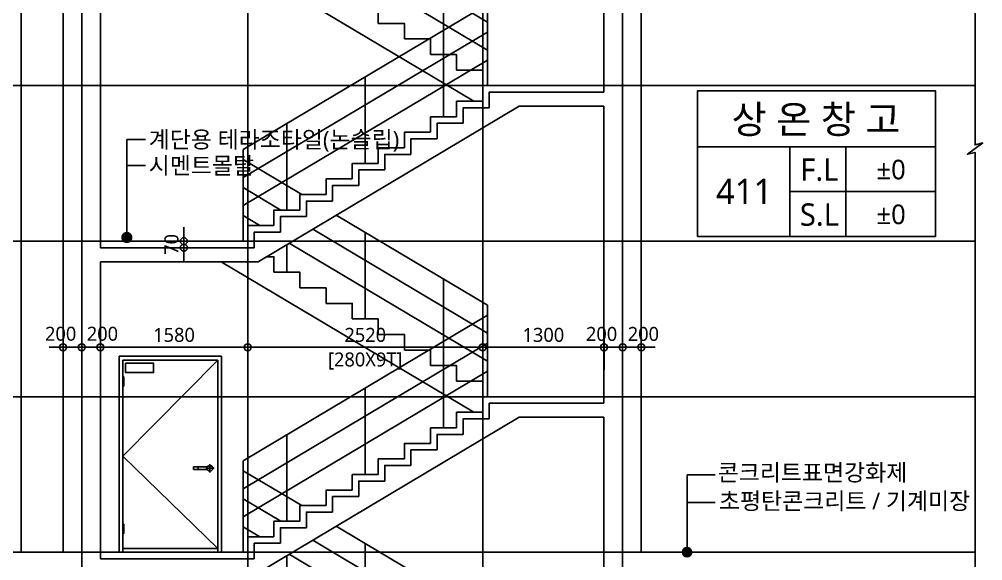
# Model space of a CAD drawing. Header units: millimetres. Extents: x -27671 to 122165, y 825 to 42056.
# Drawn here: x 100346 to 110677, y 15640 to 21441 of the extents above; entities that cross this region are included whole.
import ezdxf
from ezdxf.enums import TextEntityAlignment as Align

# ---------------------------------------------------------------- set-up
doc = ezdxf.new("R2010")
doc.units = ezdxf.units.MM
doc.header["$LTSCALE"] = 100
doc.header["$MEASUREMENT"] = 0
doc.header["$PDSIZE"] = -10
doc.linetypes.add('-HID', pattern=[2.5, 1.5, -1])
doc.linetypes.add('CEN', pattern=[62, 60, -1, 0, -1])
doc.layers.get('0').update_dxf_attribs({"linetype": 'CONTINUOUS'})
doc.layers.get('Defpoints').update_dxf_attribs({"color": 171, "linetype": 'CONTINUOUS'})
for name, color, linetype in [('CEN(ST)', 1, 'CEN'), ('center(창호)', 1, 'CEN'), ('CON', 2, 'CONTINUOUS'), ('DOOR', 4, 'CONTINUOUS'), ('DOOR-ELE', 252, 'CONTINUOUS'), ('ELE-6', 8, 'CONTINUOUS'), ('FIN-1', 6, 'CONTINUOUS'), ('HAN', 9, 'CONTINUOUS'), ('LED', 7, 'CONTINUOUS'), ('NDIM', 7, 'CONTINUOUS'), ('OPEN', 1, '-HID'), ('SYM', 7, 'CONTINUOUS'), ('TEXT(MIN)', 7, 'CONTINUOUS'), ('TEXT(실명)', 3, 'CONTINUOUS'), ('TEXT-기입', 6, 'CONTINUOUS'), ('TITLE', 7, 'CONTINUOUS'), ('WIPEOUT', 7, 'CONTINUOUS')]:
    doc.layers.add(name, color=color, linetype=linetype)
doc.styles.add('CGS', font='cgse', dxfattribs={"bigfont": 'cgs'})
doc.styles.add('나눔바른고딕', font='NanumBarunGothic.ttf')
doc.dimstyles.new('NDIM 1200', dxfattribs={"dimscale": 75, "dimtxt": 3, "dimasz": 1, "dimexe": 2, "dimexo": 2, "dimgap": 1, "dimtad": 1, "dimdec": 0, "dimdsep": 46, "dimtxsty": 'CGS', "dimblk": 'DOT0', "dimcen": 1, "dimdle": 8, "dimclrd": 256, "dimclre": 256, "dimclrt": 256, "dimadec": 0, "dimazin": 0, "dimtfac": 1, "dimtdec": 0, "dimtix": 1, "dimtmove": 2, "dimatfit": 3, "dimldrblk": 'DOT0', "dimfxl": 1, "dimtolj": 1, "dimtzin": 0, "dimlwd": -1, "dimlwe": -1, "dimarcsym": 0})

# ---------------------------------------------------------------- blocks, each defined once
blk = doc.blocks.new('A$Cf4a16f9c')
blk.add_wipeout([(0, 0), (1100, 0), (1100, 2100), (0, 2100)]).dxf.layer = 'WIPEOUT'
at = {"layer": 'center(창호)'}
for p, q in [((125, 945), (125, 855)), ((80, 900), (170, 900))]:
    blk.add_line(p, q, dxfattribs=at)
at = {"layer": 'DOOR', "ltscale": 1000}
for p, q in [((0, 2100), (0, 0)), ((1100, 2100), (0, 2100)), ((1100, 2100), (1100, 0)), ((40, 2060), (40, 0)), ((1060, 2060), (40, 2060)), ((1060, 2060), (1060, 0)), ((0, 0), (1100, 0)), ((40, 40), (1060, 40))]:
    blk.add_line(p, q, dxfattribs=at)
blk.add_circle((125, 900), 30, dxfattribs=at)
at = {"layer": 'DOOR-ELE', "ltscale": 1000}
for p, q in [((151, 915), (300, 915)), ((151, 885), (300, 885)), ((250, 915), (250, 885)), ((300, 915), (300, 885))]:
    blk.add_line(p, q, dxfattribs=at)
for points in [[(1030, 2025), (730, 2025), (730, 1925), (1030, 1925)], [(1060, 1780), (1050, 1780), (1050, 1880), (1060, 1880)], [(1060, 200), (1050, 200), (1050, 300), (1060, 300)]]:
    blk.add_lwpolyline(points, close=True, dxfattribs=at)
at = {"layer": 'OPEN', "ltscale": 700}
for p, q in [((40, 2060), (1060, 1030)), ((1060, 1030), (40, 40))]:
    blk.add_line(p, q, dxfattribs=at)
blk = doc.blocks.new('A$C7D425C14')
at = {"layer": 'CON', "ltscale": 10000}
for points in [[(2870, 8263), (2590, 8263), (2590, 8097)], [(2870, 8263), (3820, 8263)], [(3820, 8113), (2911, 8113), (111, 6447), (-1580, 6447)], [(2590, 8097), (2310, 8097), (2310, 7930)], [(2310, 7930), (2030, 7930), (2030, 7763)], [(2030, 7763), (1750, 7763), (1750, 7597)], [(1750, 7597), (1470, 7597), (1470, 7430)], [(1470, 7430), (1190, 7430), (1190, 7263)], [(1190, 7263), (910, 7263), (910, 7097)], [(910, 7097), (630, 7097), (630, 6930)], [(630, 6930), (350, 6930), (350, 6763)], [(350, 6763), (70, 6763), (70, 6597)], [(70, 6597), (-1580, 6597)], [(2870, 4930), (2590, 4930), (2590, 4763)], [(2870, 4930), (3820, 4930)], [(3820, 4780), (2911, 4780), (111, 3113), (-1580, 3113)], [(2590, 4763), (2310, 4763), (2310, 4597)], [(2310, 4597), (2030, 4597), (2030, 4430)], [(2030, 4430), (1750, 4430), (1750, 4263)], [(1750, 4263), (1470, 4263), (1470, 4097)], [(1470, 4097), (1190, 4097), (1190, 3930)], [(1190, 3930), (910, 3930), (910, 3763)], [(910, 3763), (630, 3763), (630, 3597)], [(630, 3597), (350, 3597), (350, 3430)], [(350, 3430), (70, 3430), (70, 3263)], [(70, 3263), (-1580, 3263)], [(2870, 1597), (2590, 1597), (2590, 1430)], [(2870, 1597), (3820, 1597)], [(3820, 1447), (2911, 1447), (111, -220), (-1580, -220)], [(2590, 1430), (2310, 1430), (2310, 1263)], [(2310, 1263), (2030, 1263), (2030, 1097)], [(2030, 1097), (1750, 1097), (1750, 930)], [(1750, 930), (1470, 930), (1470, 763)], [(1470, 763), (1190, 763), (1190, 597)], [(1190, 597), (910, 597), (910, 430)], [(910, 430), (630, 430), (630, 263)], [(630, 263), (350, 263), (350, 97)], [(350, 97), (70, 97), (70, -70)], [(70, -70), (-1580, -70)]]:
    blk.add_lwpolyline(points, dxfattribs=at)
at = {"layer": 'ELE-6', "ltscale": 10000}
for points in [[(-280, 10000), (0, 10000), (0, 9833)], [(0, 9833), (280, 9833), (280, 9667)], [(2426, 8167), (-284, 9780)], [(280, 9667), (560, 9667), (560, 9500)], [(560, 9500), (840, 9500), (840, 9333)], [(840, 9333), (1120, 9333), (1120, 9167)], [(1120, 9167), (1400, 9167), (1400, 9000)], [(1400, 9000), (1680, 9000), (1680, 8833)], [(1680, 8833), (1960, 8833), (1960, 8667)], [(1960, 8667), (2240, 8667), (2240, 8500)], [(2240, 8500), (2520, 8500), (2520, 8333)], [(2426, 4833), (-284, 6447)], [(201, 6500), (280, 6500), (280, 6333)], [(280, 6333), (560, 6333), (560, 6167)], [(560, 6167), (840, 6167), (840, 6000)], [(840, 6000), (1120, 6000), (1120, 5833)], [(1120, 5833), (1400, 5833), (1400, 5667)], [(1400, 5667), (1680, 5667), (1680, 5500)], [(1680, 5500), (1960, 5500), (1960, 5333)], [(1960, 5333), (2240, 5333), (2240, 5167)], [(2240, 5167), (2520, 5167), (2520, 5000)], [(2426, 1500), (-284, 3113)], [(201, 3167), (280, 3167), (280, 3000)], [(280, 3000), (560, 3000), (560, 2833)], [(560, 2833), (840, 2833), (840, 2667)], [(840, 2667), (1120, 2667), (1120, 2500)], [(1120, 2500), (1400, 2500), (1400, 2333)], [(1400, 2333), (1680, 2333), (1680, 2167)], [(1680, 2167), (1960, 2167), (1960, 2000)], [(1960, 2000), (2240, 2000), (2240, 1833)], [(2240, 1833), (2520, 1833), (2520, 1667)]]:
    blk.add_lwpolyline(points, dxfattribs=at)
at = {"layer": 'FIN-1', "ltscale": 10000}
for points in [[(2800, 8333), (2520, 8333), (2520, 8167)], [(2800, 8333), (3820, 8333)], [(2520, 8167), (2240, 8167), (2240, 8000)], [(2240, 8000), (1960, 8000), (1960, 7833)], [(1960, 7833), (1680, 7833), (1680, 7667)], [(1680, 7667), (1400, 7667), (1400, 7500)], [(1400, 7500), (1120, 7500), (1120, 7333)], [(1120, 7333), (840, 7333), (840, 7167)], [(840, 7167), (560, 7167), (560, 7000)], [(560, 7000), (280, 7000), (280, 6833)], [(280, 6833), (0, 6833), (0, 6667)], [(0, 6667), (-1580, 6667)], [(2800, 5000), (2520, 5000), (2520, 4833)], [(2800, 5000), (3820, 5000)], [(2520, 4833), (2240, 4833), (2240, 4667)], [(2240, 4667), (1960, 4667), (1960, 4500)], [(1960, 4500), (1680, 4500), (1680, 4333)], [(1680, 4333), (1400, 4333), (1400, 4167)], [(1400, 4167), (1120, 4167), (1120, 4000)], [(1120, 4000), (840, 4000), (840, 3833)], [(840, 3833), (560, 3833), (560, 3667)], [(560, 3667), (280, 3667), (280, 3500)], [(280, 3500), (0, 3500), (0, 3333)], [(0, 3333), (-1580, 3333)], [(2800, 1667), (2520, 1667), (2520, 1500)], [(2800, 1667), (3820, 1667)], [(2520, 1500), (2240, 1500), (2240, 1333)], [(2240, 1333), (1960, 1333), (1960, 1167)], [(1960, 1167), (1680, 1167), (1680, 1000)], [(1680, 1000), (1400, 1000), (1400, 833)], [(1400, 833), (1120, 833), (1120, 667)], [(1120, 667), (840, 667), (840, 500)], [(840, 500), (560, 500), (560, 333)], [(560, 333), (280, 333), (280, 167)], [(280, 167), (0, 167), (0, 0)], [(0, 0), (-1580, 0)]]:
    blk.add_lwpolyline(points, dxfattribs=at)
at = {"layer": 'HAN', "ltscale": 10000}
for p, q in [((-50, 10000), (-50, 10874)), ((579, 10500), (-50, 10874)), ((355, 10333), (-50, 10574)), ((420, 10333), (420, 10594)), ((131, 10167), (-50, 10274)), ((2570, 9315), (950, 10279)), ((2570, 9015), (698, 10129)), ((1260, 9167), (1260, 10094)), ((420, 9667), (420, 9964)), ((2570, 8715), (446, 9979)), ((2100, 8667), (2100, 9594)), ((2570, 8333), (2570, 9315)), ((-50, 7680), (2570, 9120)), ((-50, 7380), (2570, 8820)), ((2100, 8000), (2100, 8862)), ((-50, 7080), (2570, 8520)), ((1260, 7500), (1260, 8400)), ((420, 7000), (420, 7938)), ((-50, 6667), (-50, 7680)), ((579, 7167), (-50, 7541)), ((355, 7000), (-50, 7241)), ((420, 7000), (420, 7261)), ((131, 6833), (-50, 6941)), ((2570, 5981), (950, 6946)), ((2570, 5681), (698, 6796)), ((1260, 5833), (1260, 6761)), ((420, 6333), (420, 6630)), ((2570, 5381), (446, 6646)), ((2100, 5333), (2100, 6261)), ((2570, 5000), (2570, 5981)), ((-50, 4315), (2570, 5874)), ((2100, 4667), (2100, 5594)), ((-50, 4015), (2570, 5574)), ((-50, 3715), (2570, 5274)), ((1260, 4167), (1260, 5094)), ((420, 3667), (420, 4594)), ((-50, 3333), (-50, 4315)), ((579, 3833), (-50, 4208)), ((420, 3667), (420, 3928)), ((355, 3667), (-50, 3908)), ((131, 3500), (-50, 3608)), ((2570, 2648), (950, 3612)), ((2570, 2348), (698, 3462)), ((1260, 2500), (1260, 3428)), ((2570, 2048), (446, 3312)), ((420, 3000), (420, 3297)), ((2100, 2000), (2100, 2928)), ((2570, 1667), (2570, 2648)), ((-50, 981), (2570, 2541)), ((-50, 681), (2570, 2241)), ((2100, 1333), (2100, 2261)), ((-50, 381), (2570, 1941)), ((1260, 833), (1260, 1761)), ((420, 333), (420, 1261)), ((-50, 981), (-50, 0))]:
    blk.add_line(p, q, dxfattribs=at)
blk = doc.blocks.new('DOT0')
blk.add_line((-3, 0), (3, 0))
at = {"color": 6}
blk.add_circle((0, 0), 0.75, dxfattribs=at)
blk = doc.blocks.new('*D250')
at = {"layer": 'Defpoints', "color": 0, "ltscale": 0.4, "transparency": 16777216}
for p in [(100816, 17927), (100816, 17585), (101016, 17585)]:
    blk.add_point(p, dxfattribs=at)
at = {"layer": 'NDIM', "ltscale": 0.4, "transparency": 16777216}
for p, q in [((100816, 17685), (100816, 18027)), ((101016, 17685), (101016, 18027)), ((100966, 17927), (100866, 17927))]:
    blk.add_line(p, q, dxfattribs=at)
at = {"layer": 'NDIM', "ltscale": 0.4, "transparency": 16777216, "xscale": 50, "yscale": 50, "zscale": 50, "rotation": 180}
blk.add_blockref('DOT0', (100816, 17927), dxfattribs=at)
at = {"layer": 'NDIM', "ltscale": 0.4, "transparency": 16777216, "xscale": 50, "yscale": 50, "zscale": 50}
blk.add_blockref('DOT0', (101016, 17927), dxfattribs=at)
at = {"layer": 'NDIM', "ltscale": 0.4, "transparency": 16777216, "insert": (100790, 18071), "char_height": 150, "attachment_point": 5, "style": '나눔바른고딕'}
blk.add_mtext('\\A1;200', dxfattribs=at)
blk = doc.blocks.new('*D251')
at = {"layer": 'Defpoints', "color": 0, "ltscale": 0.4, "transparency": 16777216}
for p in [(101216, 17927), (101016, 17585), (101216, 17585)]:
    blk.add_point(p, dxfattribs=at)
at = {"layer": 'NDIM', "ltscale": 0.4, "transparency": 16777216}
for p, q in [((101016, 17685), (101016, 18027)), ((101216, 17685), (101216, 18027)), ((101066, 17927), (101166, 17927))]:
    blk.add_line(p, q, dxfattribs=at)
at = {"layer": 'NDIM', "ltscale": 0.4, "transparency": 16777216, "xscale": 50, "yscale": 50, "zscale": 50, "rotation": 180}
blk.add_blockref('DOT0', (101016, 17927), dxfattribs=at)
at = {"layer": 'NDIM', "ltscale": 0.4, "transparency": 16777216, "xscale": 50, "yscale": 50, "zscale": 50}
blk.add_blockref('DOT0', (101216, 17927), dxfattribs=at)
at = {"layer": 'NDIM', "ltscale": 0.4, "transparency": 16777216, "insert": (101238, 18071), "char_height": 150, "attachment_point": 5, "style": '나눔바른고딕'}
blk.add_mtext('\\A1;200', dxfattribs=at)
blk = doc.blocks.new('*D252')
at = {"layer": 'Defpoints', "color": 0, "ltscale": 0.4, "transparency": 16777216}
for p in [(101216, 17927), (101216, 17585), (102796, 17585)]:
    blk.add_point(p, dxfattribs=at)
at = {"layer": 'NDIM', "ltscale": 0.4, "transparency": 16777216}
for p, q in [((101216, 17685), (101216, 18027)), ((102796, 17685), (102796, 18027)), ((102746, 17927), (101266, 17927))]:
    blk.add_line(p, q, dxfattribs=at)
at = {"layer": 'NDIM', "ltscale": 0.4, "transparency": 16777216, "xscale": 50, "yscale": 50, "zscale": 50, "rotation": 180}
blk.add_blockref('DOT0', (101216, 17927), dxfattribs=at)
at = {"layer": 'NDIM', "ltscale": 0.4, "transparency": 16777216, "xscale": 50, "yscale": 50, "zscale": 50}
blk.add_blockref('DOT0', (102796, 17927), dxfattribs=at)
at = {"layer": 'NDIM', "ltscale": 0.4, "transparency": 16777216, "insert": (102006, 18059), "char_height": 150, "attachment_point": 5, "style": '나눔바른고딕'}
blk.add_mtext('\\A1;1580', dxfattribs=at)
blk = doc.blocks.new('*D253')
at = {"layer": 'Defpoints', "color": 0, "ltscale": 0.4, "transparency": 16777216}
for p in [(105316, 17927), (102796, 17585), (105316, 17585)]:
    blk.add_point(p, dxfattribs=at)
at = {"layer": 'NDIM', "ltscale": 0.4, "transparency": 16777216}
for p, q in [((102796, 17685), (102796, 18027)), ((105316, 17685), (105316, 18027)), ((102846, 17927), (105266, 17927))]:
    blk.add_line(p, q, dxfattribs=at)
at = {"layer": 'NDIM', "ltscale": 0.4, "transparency": 16777216, "xscale": 50, "yscale": 50, "zscale": 50, "rotation": 180}
blk.add_blockref('DOT0', (102796, 17927), dxfattribs=at)
at = {"layer": 'NDIM', "ltscale": 0.4, "transparency": 16777216, "xscale": 50, "yscale": 50, "zscale": 50}
blk.add_blockref('DOT0', (105316, 17927), dxfattribs=at)
at = {"layer": 'NDIM', "ltscale": 0.4, "transparency": 16777216, "char_height": 150, "attachment_point": 5, "style": '나눔바른고딕'}
for s, insert in [('\\A1;2520', (104056, 18059)), ('\\A1;[280X9T]', (104056, 17780))]:
    blk.add_mtext(s, dxfattribs=dict(at, insert=insert))
blk = doc.blocks.new('*D254')
at = {"layer": 'Defpoints', "color": 0, "ltscale": 0.4, "transparency": 16777216}
for p in [(106616, 17927), (105316, 17585), (106616, 17585)]:
    blk.add_point(p, dxfattribs=at)
at = {"layer": 'NDIM', "ltscale": 0.4, "transparency": 16777216}
for p, q in [((105316, 17685), (105316, 18027)), ((106616, 17685), (106616, 18027)), ((105366, 17927), (106566, 17927))]:
    blk.add_line(p, q, dxfattribs=at)
at = {"layer": 'NDIM', "ltscale": 0.4, "transparency": 16777216, "xscale": 50, "yscale": 50, "zscale": 50, "rotation": 180}
blk.add_blockref('DOT0', (105316, 17927), dxfattribs=at)
at = {"layer": 'NDIM', "ltscale": 0.4, "transparency": 16777216, "xscale": 50, "yscale": 50, "zscale": 50}
blk.add_blockref('DOT0', (106616, 17927), dxfattribs=at)
at = {"layer": 'NDIM', "ltscale": 0.4, "transparency": 16777216, "insert": (105966, 18059), "char_height": 150, "attachment_point": 5, "style": '나눔바른고딕'}
blk.add_mtext('\\A1;1300', dxfattribs=at)
blk = doc.blocks.new('*D255')
at = {"layer": 'Defpoints', "color": 0, "ltscale": 0.4, "transparency": 16777216}
for p in [(106616, 17927), (106616, 17585), (106816, 17585)]:
    blk.add_point(p, dxfattribs=at)
at = {"layer": 'NDIM', "ltscale": 0.4, "transparency": 16777216}
for p, q in [((106616, 17685), (106616, 18027)), ((106816, 17685), (106816, 18027)), ((106766, 17927), (106666, 17927))]:
    blk.add_line(p, q, dxfattribs=at)
at = {"layer": 'NDIM', "ltscale": 0.4, "transparency": 16777216, "xscale": 50, "yscale": 50, "zscale": 50, "rotation": 180}
blk.add_blockref('DOT0', (106616, 17927), dxfattribs=at)
at = {"layer": 'NDIM', "ltscale": 0.4, "transparency": 16777216, "xscale": 50, "yscale": 50, "zscale": 50}
blk.add_blockref('DOT0', (106816, 17927), dxfattribs=at)
at = {"layer": 'NDIM', "ltscale": 0.4, "transparency": 16777216, "insert": (106590, 18069), "char_height": 150, "attachment_point": 5, "style": '나눔바른고딕'}
blk.add_mtext('\\A1;200', dxfattribs=at)
blk = doc.blocks.new('*D256')
at = {"layer": 'Defpoints', "color": 0, "ltscale": 0.4, "transparency": 16777216}
for p in [(107016, 17927), (106816, 17585), (107016, 17585)]:
    blk.add_point(p, dxfattribs=at)
at = {"layer": 'NDIM', "ltscale": 0.4, "transparency": 16777216}
for p, q in [((106816, 17685), (106816, 18027)), ((107016, 17685), (107016, 18027)), ((106866, 17927), (106966, 17927))]:
    blk.add_line(p, q, dxfattribs=at)
at = {"layer": 'NDIM', "ltscale": 0.4, "transparency": 16777216, "xscale": 50, "yscale": 50, "zscale": 50, "rotation": 180}
blk.add_blockref('DOT0', (106816, 17927), dxfattribs=at)
at = {"layer": 'NDIM', "ltscale": 0.4, "transparency": 16777216, "xscale": 50, "yscale": 50, "zscale": 50}
blk.add_blockref('DOT0', (107016, 17927), dxfattribs=at)
at = {"layer": 'NDIM', "ltscale": 0.4, "transparency": 16777216, "insert": (107038, 18069), "char_height": 150, "attachment_point": 5, "style": '나눔바른고딕'}
blk.add_mtext('\\A1;200', dxfattribs=at)
blk = doc.blocks.new('A$C51E23882')
at = {"layer": 'TITLE'}
blk.add_lwpolyline([(8500, 0), (0, 0), (0, 5200), (8500, 5200)], close=True, dxfattribs=at)
for points in [[(8500, 3200), (0, 3200)], [(3300, 3200), (3300, 0)], [(5300, 3200), (5300, 0)], [(3300, 1600), (8500, 1600)]]:
    blk.add_lwpolyline(points, dxfattribs=at)
at = {"layer": 'TITLE', "style": '나눔바른고딕'}
for s, p in [('F.L', (4352, 2378)), ('S.L', (4352, 778))]:
    blk.add_text(s, height=800, dxfattribs=at).set_placement(p, align=Align.MIDDLE)
blk = doc.blocks.new('*D408')
at = {"layer": 'Defpoints', "color": 0, "ltscale": 0.4, "transparency": 16777216}
for p in [(102410, 19064), (102111, 18994), (102410, 18994)]:
    blk.add_point(p, dxfattribs=at)
at = {"layer": 'NDIM', "ltscale": 0.4, "transparency": 16777216}
for p, q in [((102111, 19114), (102111, 19164)), ((102310, 19064), (102011, 19064)), ((102111, 19064), (102111, 18994)), ((102310, 18994), (102011, 18994)), ((102111, 18944), (102111, 18894))]:
    blk.add_line(p, q, dxfattribs=at)
at = {"layer": 'NDIM', "ltscale": 0.4, "transparency": 16777216, "xscale": 50, "yscale": 50, "zscale": 50}
for p, rotation in [((102111, 19064), 270), ((102111, 18994), 90)]:
    blk.add_blockref('DOT0', p, dxfattribs=dict(at, rotation=rotation))
at = {"layer": 'NDIM', "ltscale": 0.4, "transparency": 16777216, "insert": (101979, 19029), "char_height": 150, "attachment_point": 5, "rotation": 90, "style": '나눔바른고딕'}
blk.add_mtext('\\A1;70', dxfattribs=at)

msp = doc.modelspace()

# ---------------------------------------------------------------- hatches: boundary and pattern name
at = {"ltscale": 10000}
h = msp.add_hatch(color=256, dxfattribs=at)
h.dxf.hatch_style = 1
edge = h.paths.add_edge_path()
edge.add_arc((107506.1, 15730.6), 50, 0, 360)

# ---------------------------------------------------------------- linework, layer by layer
at = {"layer": 'CEN(ST)', "ltscale": 10000}
for p, q in [((101015.9, 38730.6), (101015.9, 3518.1)), ((102795.9, 38730.6), (102795.9, 3518.1)), ((105315.9, 38730.6), (105315.9, 3730.6)), ((106815.9, 38730.6), (106815.9, 3518.1)), ((96118.6, 20730.6), (110594.2, 20730.6)), ((96118.6, 19063.9), (110594.2, 19063.9))]:
    msp.add_line(p, q, dxfattribs=at)
at = {"layer": 'CON', "ltscale": 10000}
for p, q in [((106615.9, 23843.9), (106615.9, 20660.6)), ((101215.9, 22177.2), (101215.9, 18993.9)), ((106615.9, 20510.6), (106615.9, 17327.2)), ((101215.9, 18843.9), (101215.9, 15660.6)), ((106615.9, 17177.2), (106615.9, 13993.9))]:
    msp.add_line(p, q, dxfattribs=at)
at = {"layer": 'CON', "ltscale": 0.1}
for p, q in [((96118.6, 15730.6), (100815.9, 15730.6)), ((107015.9, 15730.6), (110594.2, 15730.6))]:
    msp.add_line(p, q, dxfattribs=at)
for points in [[(100815.9, 15730.6), (100815.9, 25530.6)], [(107015.9, 25530.6), (107015.9, 15730.6)]]:
    msp.add_lwpolyline(points, dxfattribs=at)
at = {"layer": 'HAN', "ltscale": 10000}
msp.add_line((100365.9, 25530.6), (100365.9, 15730.6), dxfattribs=at)
at = {"layer": 'LED', "ltscale": 10000}
for p, q in [((107806.1, 16561.4), (107506.1, 16561.4)), ((107506.1, 16561.4), (107506.1, 15730.6)), ((107806.1, 16263.6), (107506.1, 16263.6))]:
    msp.add_line(p, q, dxfattribs=at)
msp.add_circle((107506.1, 15730.6), 50, dxfattribs=at)
at = {"layer": 'NDIM', "ltscale": 10000}
msp.add_line((101699.7, 19873.4), (101499.7, 19873.4), dxfattribs=at)
at = {"layer": 'SYM', "ltscale": 10000}
msp.add_lwpolyline([(110594.2, 3462.5), (110594.2, 20015.1), (110511.7, 19994.8), (110676.7, 20116.3), (110594.2, 20096.1), (110594.2, 38880.6)], dxfattribs=at)

# ---------------------------------------------------------------- block references
at = {"xscale": 0.3, "yscale": 0.3, "zscale": 0.3}
msp.add_blockref('A$C51E23882', (107619.9, 19115), dxfattribs=at)
at = {"ltscale": 0.1, "xscale": -1}
msp.add_blockref('A$Cf4a16f9c', (102515.9, 15730.6), dxfattribs=at)

# ---------------------------------------------------------------- texts
at = {"layer": 'TEXT(MIN)', "style": '나눔바른고딕'}
for s, p in [('계단용 테라조타일(논슬립)', (101734.5, 20153.4)), ('시멘트몰탈', (101734.5, 19873.4))]:
    msp.add_text(s, height=180, dxfattribs=at).set_placement(p, align=Align.MIDDLE_LEFT)
for s, p in [('콘크리트표면강화제', (109868, 16585.2)), ('콘크리트표면강화제', (109868, 16585.2)), ('초평탄콘크리트 / 기계미장', (110542.1, 16279.7)), ('초평탄콘크리트 / 기계미장', (110542.1, 16279.7))]:
    msp.add_text(s, height=180, dxfattribs=at).set_placement(p, align=Align.MIDDLE_RIGHT)
at = {"layer": 'TEXT(실명)', "style": '나눔바른고딕'}
msp.add_text('상 온 창 고', height=300, dxfattribs=at).set_placement((108889.2, 20373.3), align=Align.MIDDLE)
at = {"layer": 'TEXT-기입', "style": '나눔바른고딕'}
for s, height, p in [('±0', 210, (109694.7, 19831.4)), ('411', 270, (108119.1, 19599)), ('±0', 210, (109694.7, 19351.4))]:
    msp.add_text(s, height=height, dxfattribs=at).set_placement(p, align=Align.MIDDLE)

# ---------------------------------------------------------------- dimensions: what is measured, and where the dimension line sits
at = {"layer": 'NDIM', "ltscale": 0.4}
dim = msp.add_linear_dim(base=(102110.6, 18993.9), p1=(102409.7, 19063.9), p2=(102409.7, 18993.9), angle=270, dimstyle='NDIM 1200', override={"dimscale": 50, "dimtxsty": '나눔바른고딕'}, dxfattribs=at)
dim.commit()
dim.dimension.update_dxf_attribs({"geometry": '*D408', "text_midpoint": (101979.2, 19028.9)})
for base, p1, p2, picture, middle in [((100815.9, 17927.3), (101015.9, 17585.5), (100815.9, 17585.5), '*D250', (100789.8, 18071.4)), ((106615.9, 17927.3), (106815.9, 17585.5), (106615.9, 17585.5), '*D255', (106589.8, 18069.1))]:
    dim = msp.add_linear_dim(base=base, p1=p1, p2=p2, angle=180, dimstyle='NDIM 1200', override={"dimscale": 50, "dimtxsty": '나눔바른고딕'}, dxfattribs=at)
    dim.commit()
    dim.dimension.update_dxf_attribs({"geometry": picture, "text_midpoint": middle, "dimtype": 160})
dim = msp.add_linear_dim(base=(105315.9, 17927.3), p1=(102795.9, 17585.5), p2=(105315.9, 17585.5), text='<>\\X[280X9T]', dimstyle='NDIM 1200', override={"dimscale": 50, "dimtxsty": '나눔바른고딕'}, dxfattribs=at)
dim.commit()
dim.dimension.update_dxf_attribs({"geometry": '*D253', "text_midpoint": (104055.9, 17927.3)})
dim = msp.add_linear_dim(base=(106615.9, 17927.3), p1=(105315.9, 17585.5), p2=(106615.9, 17585.5), dimstyle='NDIM 1200', override={"dimscale": 50, "dimtxsty": '나눔바른고딕'}, dxfattribs=at)
dim.commit()
dim.dimension.update_dxf_attribs({"geometry": '*D254', "text_midpoint": (105965.9, 18058.8)})
dim = msp.add_linear_dim(base=(107015.9, 17927.3), p1=(106815.9, 17585.5), p2=(107015.9, 17585.5), dimstyle='NDIM 1200', override={"dimscale": 50, "dimtxsty": '나눔바른고딕'}, dxfattribs=at)
dim.commit()
dim.dimension.update_dxf_attribs({"geometry": '*D256', "text_midpoint": (107038, 18069.1), "dimtype": 160})

# ---------------------------------------------------------------- leaders
at = {"layer": 'NDIM', "ltscale": 10000}
msp.add_leader([(101499.7, 19103.4), (101499.7, 20153.4), (101699.7, 20153.4)], dimstyle='NDIM 1200', override={"dimscale": 120, "dimasz": 1, "dimgap": 1, "dimtad": 0, "dimldrblk": 'Dot'}, dxfattribs=at)

# ---------------------------------------------------------------- next in the draw order: linework, layer by layer
at = {"layer": 'CEN(ST)', "ltscale": 10000}
for p, q in [((96118.6, 17397.2), (110594.2, 17397.2)), ((95949.4, 15730.6), (110594.2, 15730.6))]:
    msp.add_line(p, q, dxfattribs=at)

# ---------------------------------------------------------------- next in the draw order: block references
at = {"ltscale": 10000}
for p in [(102795.9, 15730.6), (102795.9, 5730.6)]:
    msp.add_blockref('A$C7D425C14', p, dxfattribs=at)

# ---------------------------------------------------------------- next in the draw order: dimensions: what is measured, and where the dimension line sits
at = {"layer": 'NDIM', "ltscale": 0.4}
dim = msp.add_linear_dim(base=(101215.9, 17927.3), p1=(101015.9, 17585.5), p2=(101215.9, 17585.5), dimstyle='NDIM 1200', override={"dimscale": 50, "dimtxsty": '나눔바른고딕'}, dxfattribs=at)
dim.commit()
dim.dimension.update_dxf_attribs({"geometry": '*D251', "text_midpoint": (101238, 18071.4), "dimtype": 160})
dim = msp.add_linear_dim(base=(101215.9, 17927.3), p1=(102795.9, 17585.5), p2=(101215.9, 17585.5), angle=180, dimstyle='NDIM 1200', override={"dimscale": 50, "dimtxsty": '나눔바른고딕'}, dxfattribs=at)
dim.commit()
dim.dimension.update_dxf_attribs({"geometry": '*D252', "text_midpoint": (102005.9, 18058.7)})

doc.saveas('drawing.dxf')
